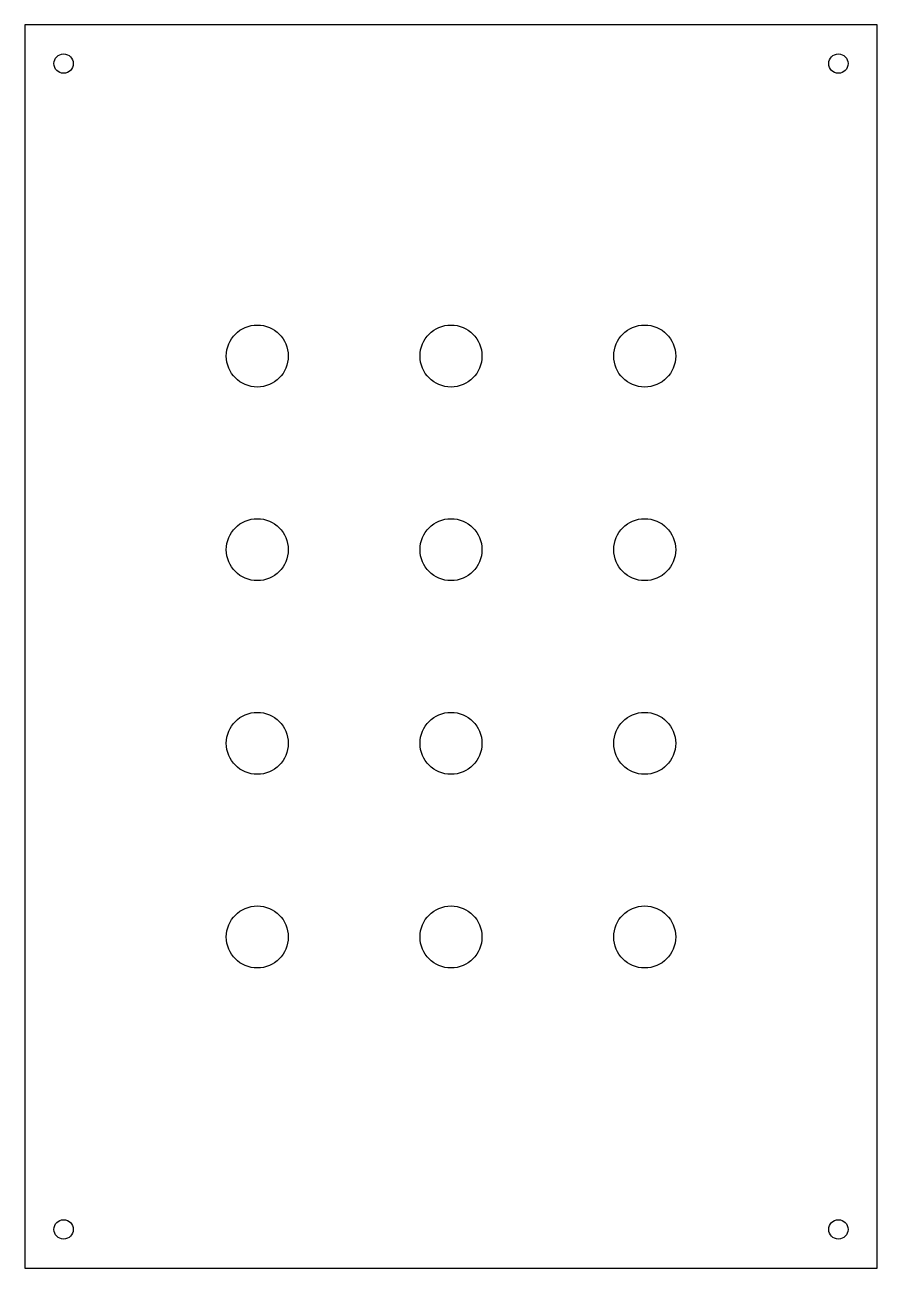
# Model space of a CAD drawing. Header units: millimetres. Extents: x -110 to 110, y -160 to 160.
import ezdxf

# ---------------------------------------------------------------- set-up
doc = ezdxf.new("R2010")
doc.units = ezdxf.units.MM

msp = doc.modelspace()

# ---------------------------------------------------------------- linework, layer by layer
at = {"color": 7, "linetype": 'Continuous', "lineweight": 25}
for p, q in [((-110, 160.5), (-110, -160.5)), ((110, 160.5), (-110, 160.5)), ((110, -160.5), (110, 160.5)), ((-110, -160.5), (110, -160.5))]:
    msp.add_line(p, q, dxfattribs=at)
for centre, radius in [((-100, 150.5), 2.5), ((100, 150.5), 2.5), ((-50, 75), 8), ((0, 75), 8), ((50, 75), 8), ((-50, 25), 8), ((0, 25), 8), ((50, 25), 8), ((-50, -25), 8), ((0, -25), 8), ((50, -25), 8), ((-50, -75), 8), ((0, -75), 8), ((50, -75), 8), ((-100, -150.5), 2.5), ((100, -150.5), 2.5)]:
    msp.add_circle(centre, radius, dxfattribs=at)

doc.saveas('drawing.dxf')
